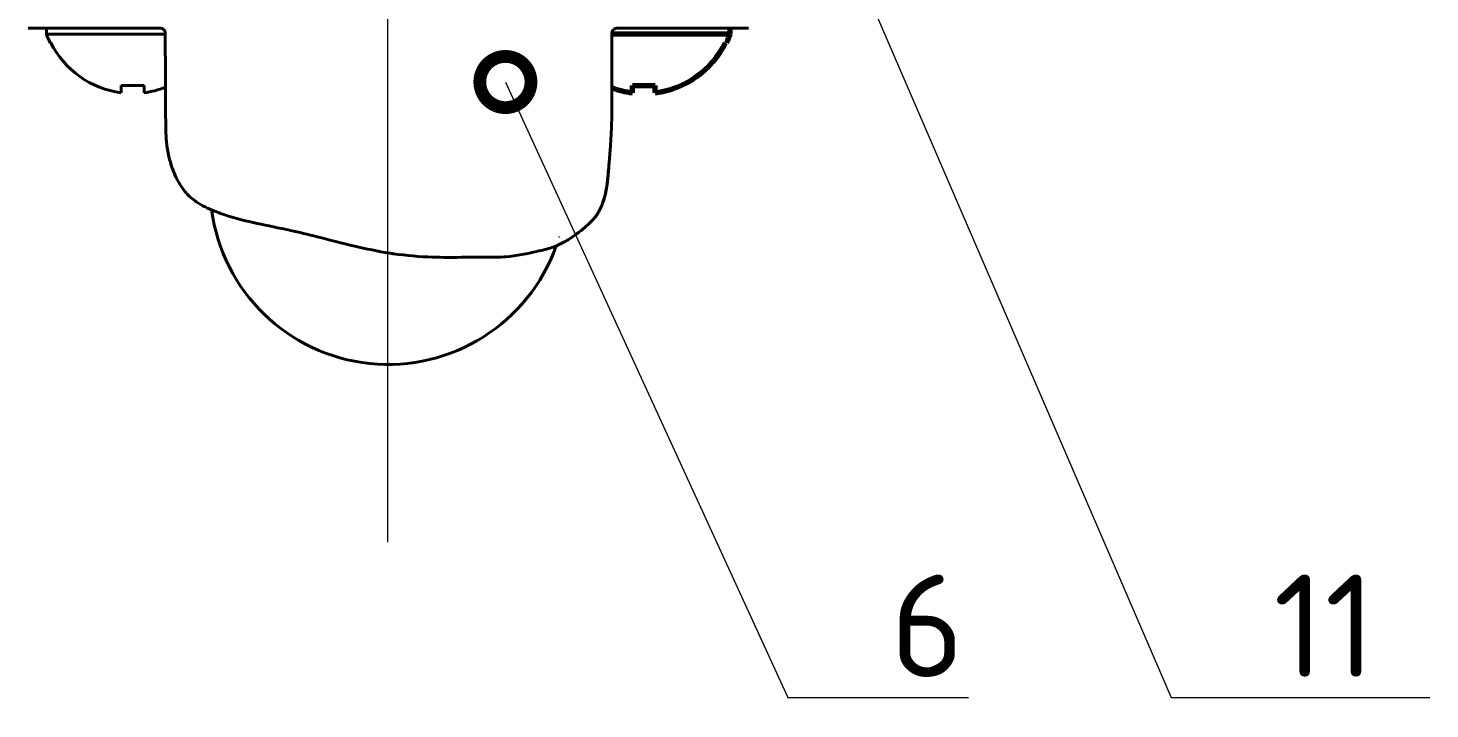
# Model space of a CAD drawing. Header units: millimetres. Extents: x -3633 to 871, y -630 to 261.
# Drawn here: x -862.92 to -826.33, y -322.25 to -304.5 of the extents above; entities that cross this region are included whole.
import ezdxf
from ezdxf import colors
from ezdxf.entities.mleader import LeaderData, LeaderLine
from ezdxf.math import Vec2, Vec3

# ---------------------------------------------------------------- set-up
doc = ezdxf.new("R2010")
doc.units = ezdxf.units.MM
doc.linetypes.add('CENTER2', pattern=[28.575, 19.05, -3.175, 3.175, -3.175])
for name, color, linetype, lineweight in [('Sheet', 7, 'Continuous', 30), ('Text', 7, 'Continuous', 18), ('Сплошная толстая основная', 7, 'Continuous', 70), ('Сплошная тонкая', 7, 'Continuous', 20)]:
    doc.layers.add(name, color=color, linetype=linetype, lineweight=lineweight)
doc.styles.add('Main', font='isocpeur.ttf', dxfattribs={"height": 3})

# ---------------------------------------------------------------- blocks, each defined once
blk = doc.blocks.new('_DotSmall')
at = {"color": 0, "linetype": 'ByBlock', "const_width": 0.5}
blk.add_lwpolyline([(-0.0625, 0, 1), (0.0625, 0, 1)], format="xyb", close=True, dxfattribs=at)

msp = doc.modelspace()

# ---------------------------------------------------------------- linework, layer by layer
at = {"layer": 'Sheet', "lineweight": 35, "ltscale": 1.31579, "extrusion": (0, 0, -1)}
msp.add_arc((853.518, -308.619), 4.65, 196.5683, 196.6248, dxfattribs=at)
at = {"layer": 'Sheet', "lineweight": 35, "ltscale": 1.31579}
msp.add_open_spline([(-858.569, -308.835), (-858.569, -308.835), (-858.569, -308.835), (-858.569, -308.835)], degree=3, dxfattribs=at)
at = {"layer": 'Сплошная толстая основная', "lineweight": 40, "ltscale": 1.31579}
for p, q in [((-862.916, -304.498), (-860.641, -304.498)), ((-862.916, -304.498), (-859.474, -304.498)), ((-862.436, -304.657), (-862.436, -304.522)), ((-859.336, -304.657), (-862.436, -304.657)), ((-859.474, -304.498), (-860.641, -304.498)), ((-847.68, -306.406), (-847.68, -304.625)), ((-846.017, -304.498), (-847.519, -304.498)), ((-846, -304.498), (-844.12, -304.498)), ((-862.319, -304.882), (-862.34, -304.882))]:
    msp.add_line(p, q, dxfattribs=at)
at = {"layer": 'Сплошная толстая основная', "ltscale": 1.31579}
for p, q in [((-844.598, -304.657), (-847.68, -304.657)), ((-844.598, -304.657), (-844.598, -304.522)), ((-844.694, -304.882), (-844.715, -304.882))]:
    msp.add_line(p, q, dxfattribs=at)
at = {"layer": 'Сплошная толстая основная', "lineweight": 40}
for p, q in [((-860.484, -306.185), (-860.484, -305.993)), ((-860.484, -305.993), (-859.889, -305.993)), ((-859.889, -306.185), (-859.889, -305.993))]:
    msp.add_line(p, q, dxfattribs=at)
at = {"layer": 'Сплошная толстая основная'}
for p, q in [((-847.145, -306.185), (-847.145, -305.993)), ((-847.145, -305.993), (-846.55, -305.993)), ((-846.55, -306.185), (-846.55, -305.993))]:
    msp.add_line(p, q, dxfattribs=at)
at = {"layer": 'Сплошная толстая основная', "lineweight": 40, "ltscale": 1.31579, "extrusion": (0, 0, -1)}
for centre, radius, start, end in [((860.186, -303.822), 2.4, 333.7897, 339.6359), ((853.518, -308.619), 4.65, 199.5835, 352.3499)]:
    msp.add_arc(centre, radius, start, end, dxfattribs=at)
at = {"layer": 'Сплошная толстая основная', "ltscale": 1.31579, "extrusion": (0, 0, -1)}
msp.add_arc((846.848, -303.822), 2.4, 200.3641, 206.2103, dxfattribs=at)
at = {"layer": 'Сплошная толстая основная', "lineweight": 40, "ltscale": 1.31579}
for start, end in [(206.4335, 262.8202), (277.1798, 291.0936)]:
    msp.add_arc((-860.186, -303.822), 2.381, start, end, dxfattribs=at)
at = {"layer": 'Сплошная толстая основная', "ltscale": 1.31579}
for start, end in [(277.1798, 333.5665), (249.5409, 262.8202)]:
    msp.add_arc((-846.848, -303.822), 2.381, start, end, dxfattribs=at)
at = {"layer": 'Сплошная толстая основная', "lineweight": 40, "ltscale": 1.31579}
for points, knots in [([(-859.474, -304.498), (-859.473, -304.498), (-859.473, -304.498), (-859.457, -304.498), (-859.44, -304.501), (-859.408, -304.513), (-859.393, -304.522), (-859.366, -304.544), (-859.356, -304.558), (-859.344, -304.581), (-859.341, -304.59), (-859.337, -304.607), (-859.336, -304.615), (-859.336, -304.624)], [-0.02078718, -0.02078718, -0.02078718, -0.02078718, -0.02069932, -0.02069932, -0.01578164, -0.01578164, -0.01041117, -0.01041117, -0.0052544, -0.0052544, -0.00254218, -0.00254218, -0.00000012, -0.00000012, -0.00000012, -0.00000012]), ([(-859.336, -304.625), (-859.336, -304.625), (-859.336, -304.625), (-859.336, -304.624), (-859.336, -304.624), (-859.336, -304.624)], [-0.0001725184, -0.0001725184, -0.0001725184, -0.0001725184, -0.0000899004, -0.0000899004, -0.0000072816, -0.0000072816, -0.0000072816, -0.0000072816]), ([(-859.336, -304.625), (-859.334, -305.083), (-859.332, -305.544), (-859.329, -306.169), (-859.328, -306.336), (-859.325, -306.799), (-859.325, -306.91), (-859.322, -307.086), (-859.32, -307.175), (-859.315, -307.296), (-859.313, -307.336), (-859.311, -307.374)], [-0.1288675, -0.1288675, -0.1288675, -0.1288675, -0.0828986, -0.0828986, -0.0660777, -0.0660777, -0.036378, -0.036378, -0.0117976, -0.0117976, -0.0000033, -0.0000033, -0.0000033, -0.0000033]), ([(-847.518, -304.498), (-847.519, -304.498), (-847.52, -304.498), (-847.529, -304.498), (-847.538, -304.499), (-847.576, -304.505), (-847.603, -304.515), (-847.64, -304.541), (-847.653, -304.553), (-847.669, -304.577), (-847.674, -304.589), (-847.679, -304.609), (-847.68, -304.617), (-847.68, -304.625)], [-0.05452094, -0.05452094, -0.05452094, -0.05452094, -0.05430331, -0.05430331, -0.05140242, -0.05140242, -0.04200454, -0.04200454, -0.03550542, -0.03550542, -0.03088889, -0.03088889, -0.02798491, -0.02798491, -0.02798491, -0.02798491]), ([(-847.727, -307.668), (-847.71, -307.434), (-847.699, -307.303), (-847.683, -306.836), (-847.68, -306.615), (-847.68, -306.406)], [-0.1413803, -0.1413803, -0.1413803, -0.1413803, -0.0627357, -0.0627357, 0, 0, 0, 0]), ([(-859.311, -307.374), (-859.308, -307.425), (-859.304, -307.476), (-859.298, -307.527), (-859.292, -307.585), (-859.283, -307.643), (-859.272, -307.701), (-859.271, -307.702), (-859.271, -307.704), (-859.271, -307.705)], [0, 0, 0, 0, 0.0001564734, 0.0001564734, 0.0001564734, 0.0003377697, 0.0003377697, 0.0003377697, 0.0003423643, 0.0003423643, 0.0003423643, 0.0003423643]), ([(-859.058, -308.379), (-859.07, -308.353), (-859.081, -308.328), (-859.092, -308.302), (-859.15, -308.168), (-859.194, -308.028), (-859.23, -307.886), (-859.245, -307.826), (-859.259, -307.766), (-859.271, -307.705)], [0.0005413903, 0.0005413903, 0.0005413903, 0.0005413903, 0.0006263304, 0.0006263304, 0.0006263304, 0.0010664374, 0.0010664374, 0.0010664374, 0.0012526608, 0.0012526608, 0.0012526608, 0.0012526608]), ([(-847.764, -308.135), (-847.778, -308.301), (-847.792, -308.467), (-847.816, -308.625), (-847.84, -308.782), (-847.874, -308.932), (-847.922, -309.064), (-847.959, -309.165), (-848.005, -309.259), (-848.058, -309.341), (-848.073, -309.364), (-848.089, -309.387), (-848.105, -309.409), (-848.178, -309.505), (-848.257, -309.584), (-848.341, -309.658), (-848.405, -309.715), (-848.471, -309.768), (-848.54, -309.82), (-848.561, -309.836), (-848.582, -309.852), (-848.603, -309.867), (-848.695, -309.934), (-848.793, -310.001), (-848.9, -310.062), (-848.99, -310.113), (-849.086, -310.16), (-849.189, -310.198), (-849.207, -310.205), (-849.226, -310.212), (-849.245, -310.218), (-849.368, -310.26), (-849.495, -310.289), (-849.623, -310.317), (-849.628, -310.318), (-849.633, -310.32), (-849.638, -310.321), (-849.889, -310.377), (-850.159, -310.44), (-850.452, -310.461), (-850.468, -310.462), (-850.484, -310.463), (-850.501, -310.464), (-850.616, -310.47), (-850.733, -310.468), (-850.852, -310.467), (-850.87, -310.467), (-850.889, -310.467), (-850.908, -310.467), (-851.062, -310.467), (-851.219, -310.469), (-851.379, -310.471), (-851.678, -310.475), (-851.985, -310.481), (-852.298, -310.472), (-852.319, -310.472), (-852.34, -310.471), (-852.362, -310.47), (-852.697, -310.459), (-853.045, -310.43), (-853.387, -310.381), (-853.418, -310.376), (-853.448, -310.372), (-853.479, -310.367), (-853.789, -310.319), (-854.093, -310.255), (-854.393, -310.184), (-854.723, -310.107), (-855.051, -310.021), (-855.37, -309.94), (-855.61, -309.879), (-855.844, -309.822), (-856.071, -309.772), (-856.145, -309.756), (-856.219, -309.74), (-856.292, -309.725), (-856.588, -309.663), (-856.876, -309.608), (-857.144, -309.545), (-857.413, -309.482), (-857.662, -309.412), (-857.891, -309.33), (-857.946, -309.31), (-858, -309.29), (-858.052, -309.269), (-858.22, -309.202), (-858.379, -309.127), (-858.525, -309.028), (-858.571, -308.997), (-858.615, -308.964), (-858.658, -308.927), (-858.705, -308.886), (-858.75, -308.841), (-858.793, -308.792), (-858.873, -308.701), (-858.944, -308.597), (-859.004, -308.485), (-859.125, -308.262), (-859.212, -308.002), (-859.271, -307.705)], [0, 0, 0, 0, 0.00051662, 0.00051662, 0.00051662, 0.00103324, 0.00103324, 0.00103324, 0.00143356, 0.00143356, 0.00143356, 0.00154987, 0.00154987, 0.00154987, 0.00206649, 0.00206649, 0.00206649, 0.00246443, 0.00246443, 0.00246443, 0.00258311, 0.00258311, 0.00258311, 0.00309973, 0.00309973, 0.00309973, 0.00353641, 0.00353641, 0.00353641, 0.00361635, 0.00361635, 0.00361635, 0.00413298, 0.00413298, 0.00413298, 0.00415299, 0.00415299, 0.00415299, 0.00516622, 0.00516622, 0.00516622, 0.00522239, 0.00522239, 0.00522239, 0.0056205, 0.0056205, 0.0056205, 0.00568284, 0.00568284, 0.00568284, 0.00619946, 0.00619946, 0.00619946, 0.00716792, 0.00716792, 0.00716792, 0.00723271, 0.00723271, 0.00723271, 0.00826595, 0.00826595, 0.00826595, 0.00835872, 0.00835872, 0.00835872, 0.0092992, 0.0092992, 0.0092992, 0.01033244, 0.01033244, 0.01033244, 0.01111225, 0.01111225, 0.01111225, 0.01136568, 0.01136568, 0.01136568, 0.01239893, 0.01239893, 0.01239893, 0.01343217, 0.01343217, 0.01343217, 0.01367912, 0.01367912, 0.01367912, 0.01446542, 0.01446542, 0.01446542, 0.01470923, 0.01470923, 0.01470923, 0.01498204, 0.01498204, 0.01498204, 0.01549866, 0.01549866, 0.01549866, 0.0165319, 0.0165319, 0.0165319, 0.0165319]), ([(-847.764, -308.135), (-847.763, -308.12), (-847.761, -308.105), (-847.76, -308.089), (-847.758, -308.069), (-847.757, -308.049), (-847.755, -308.029), (-847.75, -307.961), (-847.744, -307.892), (-847.739, -307.824), (-847.735, -307.772), (-847.731, -307.72), (-847.727, -307.668)], [-0.0000063242, -0.0000063242, -0.0000063242, -0.0000063242, 0.0000400339, 0.0000400339, 0.0000400339, 0.0001011057, 0.0001011057, 0.0001011057, 0.0003087127, 0.0003087127, 0.0003087127, 0.0004693794, 0.0004693794, 0.0004693794, 0.0004693794]), ([(-847.764, -308.135), (-847.786, -308.398), (-847.807, -308.661), (-847.887, -308.959), (-847.9, -309.002), (-847.915, -309.044)], [0, 0, 0, 0, 0.0007889166, 0.0007889166, 0.00092218, 0.00092218, 0.00092218, 0.00092218]), ([(-847.975, -309.192), (-847.99, -309.223), (-848.005, -309.254), (-848.088, -309.397), (-848.175, -309.501), (-848.271, -309.594)], [0.0010807606, 0.0010807606, 0.0010807606, 0.0010807606, 0.001183375, 0.001183375, 0.0015778333, 0.0015778333, 0.0015778333, 0.0015778333])]:
    msp.add_open_spline(points, degree=3, knots=knots, dxfattribs=at)
msp.add_open_spline([(-859.311, -307.374), (-859.304, -307.486), (-859.292, -307.597), (-859.271, -307.705)], degree=3, dxfattribs=at)
at = {"layer": 'Сплошная тонкая', "linetype": 'CENTER2', "lineweight": 0}
msp.add_line((-853.537, -245.15), (-853.537, -317.904), dxfattribs=at)

# ---------------------------------------------------------------- leaders
at = {"layer": 'Text', "lineweight": 25}
ml = msp.add_multileader_mtext('Standard', dxfattribs=at)
ml.set_content('11', color=256, style='Main')
ml.set_leader_properties(color=256, linetype='ByLayer', lineweight=-1)
ml.set_arrow_properties(name='DOTSMALL')
ml.build(insert=Vec2(0, 0))
ml.multileader.update_dxf_attribs({"text_left_attachment_type": 6, "text_right_attachment_type": 6, "text_top_attachment_type": 10, "dogleg_length": 0.89, "arrow_head_size": 2.67})
ctx = ml.context
ctx.base_point, ctx.char_height, ctx.arrow_head_size, ctx.landing_gap_size, ctx.plane_origin = Vec3(-832.199, -321.949), 2.67, 2.67, 1.78, Vec3(-830.46, -305.905)
ctx.left_attachment, ctx.right_attachment, ctx.bottom_attachment = 6, 6, 10
notes = []
notes.append((ctx, [(0, (1, 1, 0), (-833.089, -321.949), (1, 0), 0.89, [(0, [(-851.128, -280.187)], 0, [])])]))
ctx.mtext.insert, ctx.mtext.flow_direction = Vec3(-830.419, -318.745), 5
ml = msp.add_multileader_mtext('Standard', dxfattribs=at)
ml.set_content('6', color=256, style='Main')
ml.set_leader_properties(color=256, linetype='ByLayer', lineweight=-1)
ml.set_arrow_properties(name='DOTSMALL')
ml.build(insert=Vec2(0, 0))
ml.multileader.update_dxf_attribs({"text_left_attachment_type": 6, "text_right_attachment_type": 6, "text_top_attachment_type": 10, "dogleg_length": 0.89, "arrow_head_size": 2.67})
ctx = ml.context
ctx.base_point, ctx.char_height, ctx.arrow_head_size, ctx.landing_gap_size, ctx.plane_origin = Vec3(-842.199, -321.949), 2.67, 2.67, 1.78, Vec3(-850.46, -305.905)
ctx.left_attachment, ctx.right_attachment, ctx.bottom_attachment = 6, 6, 10
notes.append((ctx, [(0, (1, 1, 0), (-843.089, -321.949), (1, 0), 0.89, [(0, [(-850.46, -305.905)], 0, [])])]))
ctx.mtext.insert, ctx.mtext.flow_direction = Vec3(-840.419, -318.745), 5
for ctx, leaders in notes:
    for number, flags, end, landing, length, lines in leaders:
        leader = LeaderData()
        leader.index, (leader.has_last_leader_line, leader.has_dogleg_vector, leader.attachment_direction) = number, flags
        leader.last_leader_point, leader.dogleg_vector, leader.dogleg_length = Vec3(end), Vec3(landing), length
        for number, points, colour, breaks in lines:
            line = LeaderLine()
            line.index, line.vertices, line.color, line.breaks = number, Vec3.list(points), colors.encode_raw_color(colour), breaks
            leader.lines.append(line)
        ctx.leaders.append(leader)

doc.saveas('drawing.dxf')
